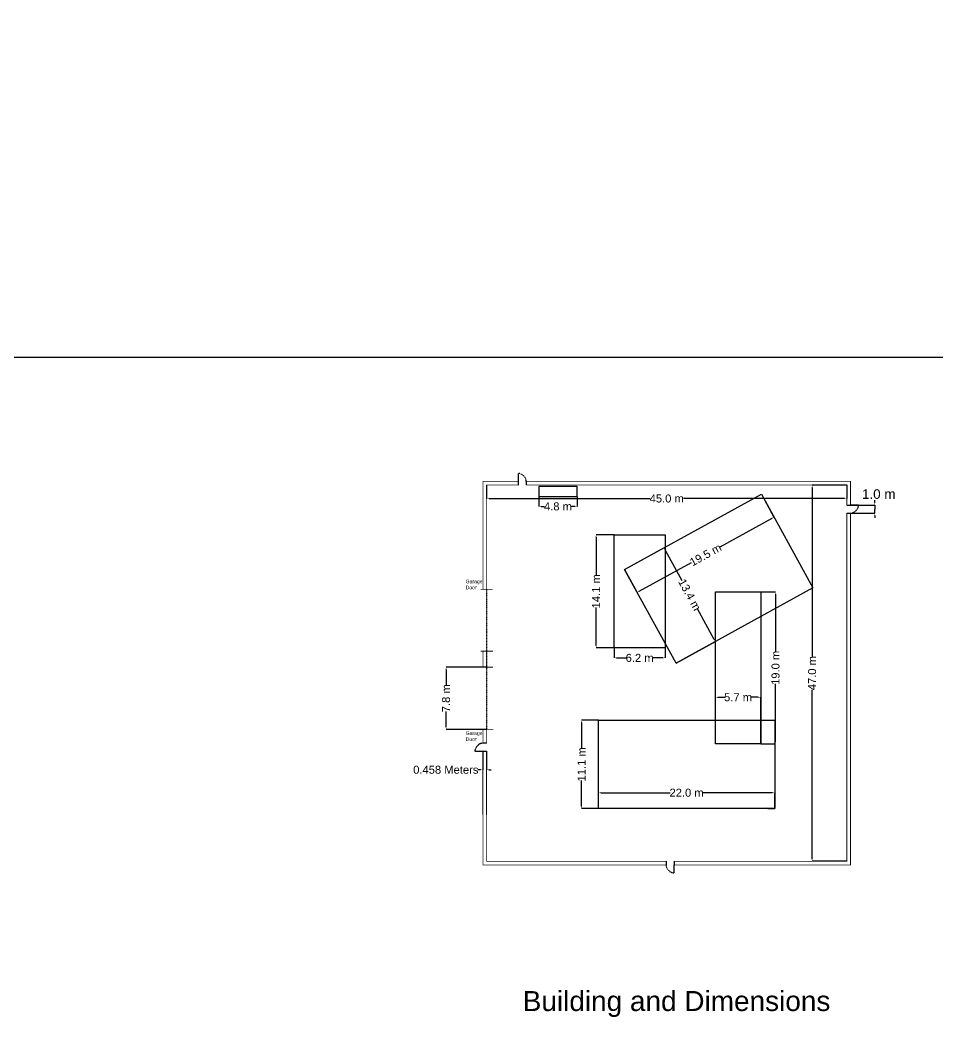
# Model space of a CAD drawing. Header units: millimetres. Extents: x 3191 to 879702, y -27549 to 222194.
# Drawn here: x 210756 to 325341, y -26984 to 97605 of the extents above; entities that cross this region are included whole.
import ezdxf

# ---------------------------------------------------------------- set-up
doc = ezdxf.new("R2010")
doc.units = ezdxf.units.MM
doc.header["$MEASUREMENT"] = 0
doc.linetypes.add('ACAD_ISO03W100', pattern=[30, 12, -18])
for name, color, linetype in [('Dashed', 7, 'ACAD_ISO03W100'), ('Giant', 31, 'Continuous'), ('Granulator', 11, 'Continuous'), ('Grater', 130, 'Continuous'), ('Krumbuster', 112, 'Continuous'), ('Wires', 170, 'Continuous')]:
    doc.layers.add(name, color=color, linetype=linetype)
doc.styles.get("Standard").update_dxf_attribs({"font": 'arial.ttf'})
doc.dimstyles.get("Standard").update_dxf_attribs({"dimtxt": 1000, "dimasz": 300, "dimexe": 0.18, "dimexo": 0.0625, "dimgap": 0.09, "dimtad": 0, "dimdec": 4, "dimzin": 0, "dimdsep": 46, "dimtxsty": 'Standard', "dimcen": 0.09, "dimadec": 0, "dimazin": 0, "dimtfac": 1, "dimtdec": 4, "dimtofl": 0, "dimtmove": 0, "dimatfit": 3, "dimfxl": 1, "dimtolj": 1, "dimtzin": 0, "dimarcsym": 0})
picture_1 = doc.add_image_def('image4.png', size_in_pixel=(2551, 1418))

# ---------------------------------------------------------------- blocks, each defined once
blk = doc.blocks.new('*D58')
at = {"color": 0, "lineweight": -2, "transparency": 16777216}
for p, q in [((268585, 6222), (268585, 3912)), ((269043, 6222), (269043, 3912)), ((268285, 3912), (267985, 3912)), ((269343, 3912), (269643, 3912))]:
    blk.add_line(p, q, dxfattribs=at)
at = {"color": 0, "lineweight": 60, "transparency": 16777216}
for points in [[(268285, 3962), (268285, 3862), (268585, 3912)], [(269343, 3962), (269343, 3862), (269043, 3912)]]:
    blk.add_solid(points, dxfattribs=at)
at = {"layer": 'Defpoints', "color": 0, "lineweight": 60, "transparency": 16777216}
for p in [(268585, 6222), (269043, 6222), (268585, 3912)]:
    blk.add_point(p, dxfattribs=at)
at = {"color": 0, "transparency": 16777216, "insert": (263964, 3912), "char_height": 1000, "attachment_point": 5}
blk.add_mtext('\\A1;0.458 Meters', dxfattribs=at)
blk = doc.blocks.new('*D59')
at = {"color": 0, "lineweight": -2, "transparency": 16777216}
for p, q in [((269065, 39485), (269065, 37804)), ((314065, 39485), (314065, 37804)), ((269365, 37804), (289484, 37804)), ((313765, 37804), (293647, 37804))]:
    blk.add_line(p, q, dxfattribs=at)
at = {"color": 0, "lineweight": 60, "transparency": 16777216}
for points in [[(269365, 37854), (269365, 37754), (269065, 37804)], [(313765, 37854), (313765, 37754), (314065, 37804)]]:
    blk.add_solid(points, dxfattribs=at)
at = {"layer": 'Defpoints', "color": 0, "lineweight": 60, "transparency": 16777216}
for p in [(269065, 39485), (314065, 39485), (314065, 37804)]:
    blk.add_point(p, dxfattribs=at)
at = {"color": 0, "transparency": 16777216, "insert": (291565, 37804), "char_height": 1000, "attachment_point": 5}
blk.add_mtext('\\A1;45.0 m', dxfattribs=at)
blk = doc.blocks.new('*D60')
at = {"color": 0, "lineweight": -2, "transparency": 16777216}
for p, q in [((314065, 39485), (309731, 39485)), ((309731, 39185), (309731, 18067)), ((309731, -7215), (309731, 13904)), ((314065, -7515), (309731, -7515))]:
    blk.add_line(p, q, dxfattribs=at)
at = {"color": 0, "lineweight": 60, "transparency": 16777216}
for points in [[(309681, 39185), (309781, 39185), (309731, 39485)], [(309681, -7215), (309781, -7215), (309731, -7515)]]:
    blk.add_solid(points, dxfattribs=at)
at = {"layer": 'Defpoints', "color": 0, "lineweight": 60, "transparency": 16777216}
for p in [(314065, 39485), (309731, -7515), (314065, -7515)]:
    blk.add_point(p, dxfattribs=at)
at = {"color": 0, "transparency": 16777216, "insert": (309731, 15985), "char_height": 1000, "width": 6139.84, "attachment_point": 5, "rotation": 90}
blk.add_mtext('\\A1;47.0 m', dxfattribs=at)
blk = doc.blocks.new('*D61')
at = {"layer": 'Defpoints', "color": 0, "lineweight": 60, "transparency": 16777216}
for p in [(297650, 12969), (297650, 7163), (303306, 7163)]:
    blk.add_point(p, dxfattribs=at)
at = {"layer": 'Grater', "color": 0, "lineweight": -2, "transparency": 16777216}
for p, q in [((297650, 7163), (297650, 12969)), ((297950, 12969), (298805, 12969)), ((303006, 12969), (302151, 12969)), ((303306, 7163), (303306, 12969))]:
    blk.add_line(p, q, dxfattribs=at)
at = {"layer": 'Grater', "color": 0, "lineweight": 60, "transparency": 16777216}
for points in [[(297950, 13019), (297950, 12919), (297650, 12969)], [(303006, 13019), (303006, 12919), (303306, 12969)]]:
    blk.add_solid(points, dxfattribs=at)
at = {"layer": 'Grater', "color": 0, "transparency": 16777216, "insert": (300478, 12969), "char_height": 1000, "attachment_point": 5}
blk.add_mtext('\\A1;5.7 m', dxfattribs=at)
blk = doc.blocks.new('*D62')
at = {"layer": 'Defpoints', "color": 0, "lineweight": 60, "transparency": 16777216}
for p in [(303306, 26136), (305162, 26136), (303306, 7163)]:
    blk.add_point(p, dxfattribs=at)
at = {"layer": 'Grater', "color": 0, "lineweight": -2, "transparency": 16777216}
for p, q in [((303306, 26136), (305162, 26136)), ((305162, 25836), (305162, 18664)), ((305162, 7463), (305162, 14635)), ((303306, 7163), (305162, 7163))]:
    blk.add_line(p, q, dxfattribs=at)
at = {"layer": 'Grater', "color": 0, "lineweight": 60, "transparency": 16777216}
for points in [[(305112, 25836), (305212, 25836), (305162, 26136)], [(305112, 7463), (305212, 7463), (305162, 7163)]]:
    blk.add_solid(points, dxfattribs=at)
at = {"layer": 'Grater', "color": 0, "transparency": 16777216, "insert": (305162, 16649), "char_height": 1000, "attachment_point": 5, "rotation": 90}
blk.add_mtext('\\A1;19.0 m', dxfattribs=at)
blk = doc.blocks.new('*D63')
at = {"layer": 'Defpoints', "color": 0, "lineweight": 60, "transparency": 16777216}
for p in [(305054, 1044), (283037, -936), (305054, -936)]:
    blk.add_point(p, dxfattribs=at)
at = {"layer": 'Giant', "color": 0, "lineweight": -2, "transparency": 16777216}
for p, q in [((283037, -936), (283037, 1044)), ((283337, 1044), (291976, 1044)), ((304754, 1044), (296116, 1044)), ((305054, -936), (305054, 1044))]:
    blk.add_line(p, q, dxfattribs=at)
at = {"layer": 'Giant', "color": 0, "lineweight": 60, "transparency": 16777216}
for points in [[(283337, 1094), (283337, 994), (283037, 1044)], [(304754, 1094), (304754, 994), (305054, 1044)]]:
    blk.add_solid(points, dxfattribs=at)
at = {"layer": 'Giant', "color": 0, "transparency": 16777216, "insert": (294046, 1044), "char_height": 1000, "width": 8856.05, "attachment_point": 5}
blk.add_mtext('\\A1;22.0 m', dxfattribs=at)
blk = doc.blocks.new('*D64')
at = {"layer": 'Defpoints', "color": 0, "lineweight": 60, "transparency": 16777216}
for p in [(280934, 10120), (283037, 10120), (283037, -936)]:
    blk.add_point(p, dxfattribs=at)
at = {"layer": 'Giant', "color": 0, "lineweight": -2, "transparency": 16777216}
for p, q in [((283037, 10120), (280933, 10120)), ((280934, 9820), (280934, 6606)), ((280934, -636), (280934, 2577)), ((283037, -936), (280933, -936))]:
    blk.add_line(p, q, dxfattribs=at)
at = {"layer": 'Giant', "color": 0, "lineweight": 60, "transparency": 16777216}
for points in [[(280884, 9820), (280984, 9820), (280934, 10120)], [(280884, -636), (280984, -636), (280934, -936)]]:
    blk.add_solid(points, dxfattribs=at)
at = {"layer": 'Giant', "color": 0, "transparency": 16777216, "insert": (280934, 4592), "char_height": 1000, "attachment_point": 5, "rotation": 90}
blk.add_mtext('\\A1;11.1 m', dxfattribs=at)
blk = doc.blocks.new('*D65')
at = {"layer": 'Defpoints', "color": 0, "lineweight": 60, "transparency": 16777216}
for p in [(284997, 19162), (291368, 19162), (284997, 17891)]:
    blk.add_point(p, dxfattribs=at)
at = {"layer": 'Krumbuster', "color": 0, "lineweight": -2, "transparency": 16777216}
for p, q in [((284997, 19162), (284997, 17890)), ((291368, 19162), (291368, 17890)), ((285297, 17891), (286507, 17891)), ((291068, 17891), (289858, 17891))]:
    blk.add_line(p, q, dxfattribs=at)
at = {"layer": 'Krumbuster', "color": 0, "lineweight": 60, "transparency": 16777216}
for points in [[(285297, 17941), (285297, 17841), (284997, 17891)], [(291068, 17941), (291068, 17841), (291368, 17891)]]:
    blk.add_solid(points, dxfattribs=at)
at = {"layer": 'Krumbuster', "color": 0, "transparency": 16777216, "insert": (288182, 17891), "char_height": 1000, "attachment_point": 5}
blk.add_mtext('\\A1;6.2 m', dxfattribs=at)
blk = doc.blocks.new('*D66')
at = {"layer": 'Defpoints', "color": 0, "lineweight": 60, "transparency": 16777216}
for p in [(282736, 33274), (284997, 33274), (284997, 19162)]:
    blk.add_point(p, dxfattribs=at)
at = {"layer": 'Krumbuster', "color": 0, "lineweight": -2, "transparency": 16777216}
for p, q in [((284997, 33274), (282736, 33274)), ((282736, 32974), (282736, 28232)), ((282736, 19462), (282736, 24204)), ((284997, 19162), (282736, 19162))]:
    blk.add_line(p, q, dxfattribs=at)
at = {"layer": 'Krumbuster', "color": 0, "lineweight": 60, "transparency": 16777216}
for points in [[(282686, 32974), (282786, 32974), (282736, 33274)], [(282686, 19462), (282786, 19462), (282736, 19162)]]:
    blk.add_solid(points, dxfattribs=at)
at = {"layer": 'Krumbuster', "color": 0, "transparency": 16777216, "insert": (282736, 26218), "char_height": 1000, "attachment_point": 5, "rotation": 90}
blk.add_mtext('\\A1;14.1 m', dxfattribs=at)
blk = doc.blocks.new('*D67')
at = {"layer": 'Defpoints', "color": 0, "lineweight": 60, "transparency": 16777216}
for p in [(291205, 31630), (286298, 28929), (292736, 17232)]:
    blk.add_point(p, dxfattribs=at)
at = {"layer": 'Granulator', "color": 0, "lineweight": -2, "transparency": 16777216}
for p, q in [((286298, 28929), (291205, 31630)), ((291350, 31367), (293453, 27546)), ((297498, 20196), (295396, 24017)), ((292736, 17232), (297643, 19933))]:
    blk.add_line(p, q, dxfattribs=at)
at = {"layer": 'Granulator', "color": 0, "lineweight": 60, "transparency": 16777216}
for points in [[(291394, 31391), (291306, 31343), (291205, 31630)], [(297542, 20220), (297455, 20172), (297643, 19933)]]:
    blk.add_solid(points, dxfattribs=at)
at = {"layer": 'Granulator', "color": 0, "transparency": 16777216, "insert": (294424, 25782), "char_height": 1000, "attachment_point": 5, "rotation": 298.82846}
blk.add_mtext('\\A1;13.4 m', dxfattribs=at)
blk = doc.blocks.new('*D68')
at = {"layer": 'Defpoints', "color": 0, "lineweight": 60, "transparency": 16777216}
for p in [(303387, 38335), (304963, 35473), (286298, 28929)]:
    blk.add_point(p, dxfattribs=at)
at = {"layer": 'Granulator', "color": 0, "lineweight": -2, "transparency": 16777216}
for p, q in [((303387, 38335), (304963, 35472)), ((304700, 35328), (298183, 31741)), ((286298, 28929), (287874, 26067)), ((288136, 26211), (294653, 29798))]:
    blk.add_line(p, q, dxfattribs=at)
at = {"layer": 'Granulator', "color": 0, "lineweight": 60, "transparency": 16777216}
for points in [[(304676, 35372), (304724, 35284), (304963, 35473)], [(288112, 26255), (288160, 26168), (287874, 26067)]]:
    blk.add_solid(points, dxfattribs=at)
at = {"layer": 'Granulator', "color": 0, "transparency": 16777216, "insert": (296418, 30770), "char_height": 1000, "attachment_point": 5, "rotation": 28.82846}
blk.add_mtext('\\A1;19.5 m', dxfattribs=at)
blk = doc.blocks.new('*D69')
at = {"layer": 'Defpoints', "color": 0, "lineweight": 60, "transparency": 16777216}
for p in [(275567, 38046), (280386, 38046), (280386, 36818)]:
    blk.add_point(p, dxfattribs=at)
at = {"layer": 'Wires', "color": 0, "lineweight": -2, "transparency": 16777216}
for p, q in [((275567, 38045), (275567, 36817)), ((280386, 38045), (280386, 36817)), ((275867, 36818), (276284, 36818)), ((280086, 36818), (279670, 36818))]:
    blk.add_line(p, q, dxfattribs=at)
at = {"layer": 'Wires', "color": 0, "lineweight": 60, "transparency": 16777216}
for points in [[(275867, 36868), (275867, 36768), (275567, 36818)], [(280086, 36868), (280086, 36768), (280386, 36818)]]:
    blk.add_solid(points, dxfattribs=at)
at = {"layer": 'Wires', "color": 0, "transparency": 16777216, "insert": (277977, 36818), "char_height": 1000, "attachment_point": 5}
blk.add_mtext('\\A1;4.8 m', dxfattribs=at)
blk = doc.blocks.new('*D70')
at = {"color": 0, "lineweight": -2, "transparency": 16777216}
for p, q in [((317563, 37297), (317563, 37597)), ((314066, 36997), (317563, 36997)), ((317563, 36997), (317563, 36697)), ((317563, 36697), (317563, 36490)), ((317563, 36283), (317563, 36490)), ((317563, 35983), (317563, 36283)), ((314066, 35983), (317563, 35983)), ((317563, 35683), (317563, 35383))]:
    blk.add_line(p, q, dxfattribs=at)
at = {"color": 0, "lineweight": 60, "transparency": 16777216}
for points in [[(317513, 37297), (317613, 37297), (317563, 36997)], [(317513, 35683), (317613, 35683), (317563, 35983)]]:
    blk.add_solid(points, dxfattribs=at)
at = {"layer": 'Defpoints', "color": 0, "lineweight": 60, "transparency": 16777216}
for p in [(314065, 36997), (314065, 35983), (317563, 35983)]:
    blk.add_point(p, dxfattribs=at)
at = {"color": 0, "transparency": 16777216, "insert": (317563, 36490), "char_height": 1000, "attachment_point": 5, "rotation": 90}
blk.add_mtext('\\A1;{\\H0.00019x;I}', dxfattribs=at)
blk = doc.blocks.new('*D71')
at = {"color": 0, "lineweight": -2, "transparency": 16777216}
for p, q in [((269065, 16742), (263996, 16742)), ((263996, 16442), (263996, 14522)), ((263996, 9264), (263996, 11184)), ((269065, 8964), (263996, 8964))]:
    blk.add_line(p, q, dxfattribs=at)
at = {"color": 0, "lineweight": 60, "transparency": 16777216}
for points in [[(263946, 16442), (264046, 16442), (263996, 16742)], [(263946, 9264), (264046, 9264), (263996, 8964)]]:
    blk.add_solid(points, dxfattribs=at)
at = {"layer": 'Defpoints', "color": 0, "lineweight": 60, "transparency": 16777216}
for p in [(263996, 16742), (269065, 16742), (269065, 8964)]:
    blk.add_point(p, dxfattribs=at)
at = {"color": 0, "transparency": 16777216, "insert": (263996, 12853), "char_height": 1000, "attachment_point": 5, "rotation": 90}
blk.add_mtext('\\A1;7.8 m', dxfattribs=at)

msp = doc.modelspace()

# ---------------------------------------------------------------- linework, layer by layer
for p, q in [((273001.33383, 40943.35625), (273001.33383, 39943.35625)), ((315539.68204, 36996.71558), (314539.68204, 36996.71558)), ((267585.28361, 6221.57573), (268585.28361, 6221.57573)), ((292480.54718, -8972.64375), (292480.54718, -7972.64375))]:
    msp.add_line(p, q)
at = {"const_width": 100}
for points in [[(273001.33383, 39943.35625), (268607.45481, 39943.35625), (268607.45481, 33485.35625)], [(314523.45481, 36996.71558), (314523.45481, 39943.35625), (274001.33383, 39943.35625)], [(273001.33383, 39485.35625), (269065.45481, 39485.35625), (269065.45481, 33485.35625)], [(314065.45481, 36996.71558), (314065.45481, 39485.35625), (274001.33383, 39485.35625)], [(292480.54718, -7514.64375), (314065.45481, -7514.64375), (314065.45481, 35983.22732)], [(292480.54718, -7972.64375), (314523.45481, -7972.64375), (314523.45481, 35983.22732)], [(268607.45481, 33485.35625), (268607.45481, 26451.16253)], [(269065.45481, 33485.35625), (269065.45481, 26451.16253)], [(268304.78302, 26447.99527), (269817.98372, 26447.99527)], [(269846.33404, 18728.14835), (268333.13334, 18728.14835)], [(268607.45481, 18728.14835), (268607.45481, 16742.39907)], [(269065.45481, 18728.14835), (269065.45481, 16742.39907)], [(268333.13334, 16742.39907), (269846.33404, 16742.39907)], [(269913.98372, 8975.99527), (268400.78302, 8975.99527)], [(268607.45481, 8963.68898), (268607.45481, 7229.66517)], [(269065.45481, 8963.68898), (269065.45481, 7229.66517)], [(268585.28361, 6221.57573), (268608.19344, -7972.64375), (291480.54718, -7972.64375)], [(269043.28302, 6222.31495), (269065.45481, -7514.64375), (291480.54718, -7514.64375)]]:
    msp.add_lwpolyline(points, dxfattribs=at)
for points in [[(273001.33383, 39943.35625), (273001.33383, 39456)], [(274001.33383, 39943.35625), (274001.33383, 39507.5)], [(314065.45481, 36996.71558), (314519.68204, 36996.71558)], [(314065.45481, 35983.22732), (314521.18204, 35983.22732)], [(269065.45481, 7229.66517), (268607.45481, 7229.66517)], [(268585.28361, 6221.57573), (269043.28302, 6222.31495)], [(291480.54718, -7514.64375), (291480.54718, -7970)], [(292480.54718, -7514.64375), (292480.54718, -7971)]]:
    msp.add_lwpolyline(points)
at = {"layer": 'Dashed'}
msp.add_line((269065.45481, 26451.16253), (269065.45481, 9019.38488), dxfattribs=at)
for centre, start, end in [((272932.05902, 39859.56782), 4.4249521927, 86.3426794921), ((314455.89361, 37065.99038), 274.4249521928, 356.3426794913), ((268669.07204, 6152.30092), 94.4249521928, 176.3426794918), ((292549.82199, -7888.85533), 184.4249521925, 266.3426794921)]:
    msp.add_arc(centre, 1086.00016, start, end, dxfattribs=at)
at = {"layer": 'Giant'}
for points in [[(305054.26764, -936.12633), (283037.18204, -936.12633), (283037.18204, 10119.5), (305054.26764, 10119.5)], [(304203.1557, -936.12633), (305023.68204, -936.12633), (305023.68204, -936.12633), (304203.1557, -936.12633)]]:
    msp.add_lwpolyline(points, close=True, dxfattribs=at)
msp.add_lwpolyline([(304017.46237, -798.94912), (304017.46237, -798.94912), (304017.46237, -798.94912)], dxfattribs=at)
at = {"layer": 'Granulator'}
msp.add_lwpolyline([(286298.13614, 28929.10886), (303387.14186, 38334.92757), (309824.998, 26638.27852), (292735.99228, 17232.45981)], close=True, dxfattribs=at)
at = {"layer": 'Grater'}
msp.add_lwpolyline([(303306.02265, 7162.92652), (297650.19744, 7162.92652), (297650.19744, 26135.75136), (303306.02265, 26135.75136)], close=True, dxfattribs=at)
at = {"layer": 'Krumbuster'}
msp.add_lwpolyline([(291367.86719, 19162.27272), (284997.0952, 19162.27272), (284997.0952, 33273.89271), (291367.86719, 33273.89271)], close=True, dxfattribs=at)
at = {"layer": 'Wires'}
msp.add_lwpolyline([(275567.1452, 38045.52388), (280386.13683, 38045.52388), (280386.13683, 39310.62413), (275567.1452, 39310.62413)], close=True, dxfattribs=at)

# ---------------------------------------------------------------- texts
at = {"attachment_point": 1}
for s, insert, char_height in [('1.0 m', (315960.56856, 38965.46242), 1200), ('Garage\\PDoor', (266450.70564, 27669.68828), 450), ('Garage\\PDoor', (266447.78302, 8719.28089), 450)]:
    msp.add_mtext(s, dxfattribs=dict(at, insert=insert, char_height=char_height))
at = {"lineweight": 211, "insert": (273574.74237, -23729.41912), "char_height": 2500, "attachment_point": 1}
msp.add_mtext('Building and Dimensions', dxfattribs=at)

# ---------------------------------------------------------------- dimensions: what is measured, and where the dimension line sits
for base, p1, p2, text, picture, middle in [((314065.45481, 37804), (269065.45481, 39485.35625), (314065.45481, 39485.35625), '45.0 m', '*D59', (291565.45481, 37804)), ((268585.28361, 3912), (269043.28302, 6222.31495), (268585.28361, 6221.57573), '0.458 Meters', '*D58', (263964.3887, 3912))]:
    dim = msp.add_linear_dim(base=base, p1=p1, p2=p2, text=text, dimstyle='Standard')
    dim.commit()
    dim.dimension.update_dxf_attribs({"geometry": picture, "text_midpoint": middle})
dim = msp.add_linear_dim(base=(309730.68204, -7514.64375), p1=(314065.45481, 39485.35625), p2=(314065.45481, -7514.64375), angle=90, text='47.0 m', dimstyle='Standard')
dim.commit()
dim.dimension.update_dxf_attribs({"geometry": '*D60', "text_midpoint": (309730.68204, 15985.35625)})
for p1, p2, distance, text, picture, middle in [((314065.45481, 36996.71558), (314065.45481, 35983.22732), 3497.35431, '{\\H0.00019x;I}', '*D70', (317562.80912, 36489.97145)), ((269065.45481, 8963.68898), (269065.45481, 16742.39907), 5069.23843, '7.8 m', '*D71', (263996.21638, 12853.04402))]:
    dim = msp.add_aligned_dim(p1=p1, p2=p2, distance=distance, text=text, dimstyle='Standard')
    dim.commit()
    dim.dimension.update_dxf_attribs({"geometry": picture, "text_midpoint": middle})
at = {"layer": 'Giant'}
for p2, distance, text, picture, middle in [((283037.18204, 10119.5), 2103.59027, '11.1 m', '*D64', (280933.59177, 4591.68683)), ((305054.26764, -936.12633), 1980.31723, '22.0 m', '*D63', (294045.72484, 1044.1909))]:
    dim = msp.add_aligned_dim(p1=(283037.18204, -936.12633), p2=p2, distance=distance, text=text, dimstyle='Standard', dxfattribs=at)
    dim.commit()
    dim.dimension.update_dxf_attribs({"geometry": picture, "text_midpoint": middle})
at = {"layer": 'Granulator'}
for p1, p2, distance, text, picture, middle in [((286298.13614, 28929.10886), (303387.14186, 38334.92757), -3267.20628, '19.5 m', '*D68', (296418.04976, 30769.7258)), ((292735.99228, 17232.45981), (286298.13614, 28929.10886), -5601.33068, '13.4 m', '*D67', (294424.20655, 25781.68408))]:
    dim = msp.add_aligned_dim(p1=p1, p2=p2, distance=distance, text=text, dimstyle='Standard', dxfattribs=at)
    dim.commit()
    dim.dimension.update_dxf_attribs({"geometry": picture, "text_midpoint": middle})
at = {"layer": 'Grater'}
dim = msp.add_aligned_dim(p1=(303306.02265, 7162.92652), p2=(303306.02265, 26135.75136), distance=-1855.79757, text='19.0 m', dimstyle='Standard', dxfattribs=at)
dim.commit()
dim.dimension.update_dxf_attribs({"geometry": '*D62', "text_midpoint": (305161.82022, 16649.33894)})
dim = msp.add_linear_dim(base=(297650.19744, 12968.99758), p1=(303306.02265, 7162.92652), p2=(297650.19744, 7162.92652), text='5.7 m', dimstyle='Standard', dxfattribs=at)
dim.commit()
dim.dimension.update_dxf_attribs({"geometry": '*D61', "text_midpoint": (300478.11004, 12968.99758)})
at = {"layer": 'Krumbuster'}
for p1, p2, distance, text, picture, middle in [((284997.0952, 19162.27272), (284997.0952, 33273.89271), 2260.66083, '14.1 m', '*D66', (282736.43437, 26218.08271)), ((291367.86719, 19162.27272), (284997.0952, 19162.27272), 1271.76461, '6.2 m', '*D65', (288182.4812, 17890.50811))]:
    dim = msp.add_aligned_dim(p1=p1, p2=p2, distance=distance, text=text, dimstyle='Standard', dxfattribs=at)
    dim.commit()
    dim.dimension.update_dxf_attribs({"geometry": picture, "text_midpoint": middle})
at = {"layer": 'Wires'}
dim = msp.add_aligned_dim(p1=(275567.1452, 38045.52388), p2=(280386.13683, 38045.52388), distance=-1227.87287, text='4.8 m', dimstyle='Standard', dxfattribs=at)
dim.commit()
dim.dimension.update_dxf_attribs({"geometry": '*D69', "text_midpoint": (277976.64102, 36817.65102)})

# ---------------------------------------------------------------- pictures from other files: only their frames are drawn
image = msp.add_image(picture_1, insert=(87169.1633, 55416.4542), size_in_units=(300035.65989, 166777.95599))
image.dxf.flags = 7

doc.saveas('drawing.dxf')
